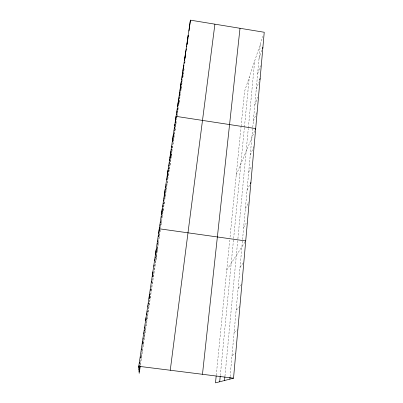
<?xml version="1.0" encoding="UTF-8"?>
<svg xmlns="http://www.w3.org/2000/svg" width="403" height="403" viewBox="0 0 403 403"><rect width="100%" height="100%" fill="white"/><g stroke="black" fill="none" stroke-linecap="round" stroke-linejoin="round"><path stroke-width="0.3" stroke-dasharray="2.02 1.51" d="M230.088 376.644L252.721 127.942M252.777 127.328L260.368 43.862M224.955 376.175L237.841 239.407M237.901 238.793L248.288 128.552M248.349 127.927L254.656 61.004M220.295 375.576L244.399 127.59M244.46 126.98L249.311 77.033M216.24 375.369L229.74 240.037M230.042 237.004L241.019 126.985M241.08 126.386L244.586 91.214L262.882 36.32M155.941 260.429L156.611 254.071M156.727 252.978L157.105 249.422M157.165 248.827L157.397 246.631M170.066 165.175L170.691 160.072M170.761 159.507L171.708 151.8M184.085 69.039L140.365 365.461M184.841 63.236L185.063 61.498M186.388 51.282L186.544 50.063M141.015 356.141L141.196 354.902M141.569 352.413L141.75 351.174M142.586 345.583L142.768 344.338M142.864 343.719L143.141 341.855M144.062 335.639L144.249 334.399M145.543 325.7L145.725 324.455M146.561 318.854L146.742 317.609M165.749 189.853L165.93 188.629M140.017 365.496L147.805 313.071M147.891 312.466L149.881 299.066M149.971 298.457L151.06 291.142M151.15 290.533L155.901 258.54M155.991 257.925L158.077 243.896M158.167 243.291L158.344 242.082M158.706 239.659L159.971 231.136M160.701 226.234L161.88 218.275M162.248 215.796L162.434 214.552M162.525 213.933L163.905 204.628M164.001 204.009L164.369 201.53M164.726 199.107L166.439 187.596M166.53 186.987L167.895 177.794M168.258 175.33L169.079 169.799M169.169 169.184L169.527 166.782M169.618 166.177L169.885 164.374M170.776 158.364L171.048 156.56M171.134 155.961L171.945 150.5M172.308 148.057L172.67 145.614M172.761 144.999L173.673 138.889M173.764 138.279L173.945 137.035M174.318 134.542L175.98 123.338M176.796 117.857L177.516 112.981M177.607 112.377L177.97 109.938M178.796 104.367L179.073 102.503M179.169 101.878L179.536 99.395M179.627 98.77L179.904 96.906M180.816 90.766L181.088 88.942M181.179 88.333L181.541 85.899M181.632 85.29L181.99 82.857M182.816 77.311L183.556 72.328M183.647 71.704L184.02 69.215M259.028 58.601L261.879 50.304M257.653 73.689L260.509 65.659M256.248 89.139L258.832 82.131M254.812 104.961L257.819 97.103M253.336 121.172L256.978 112.064M236.234 174.957L255.205 129.721M250.273 154.817L253.895 146.627M248.686 172.277L251.255 166.797M247.054 190.191L249.805 184.7M245.382 208.573L248.923 202.004M243.664 227.443L246.218 223.101M226.738 270.146L245.397 241.432M240.037 267.325L243.488 262.625M238.118 288.417L241.518 284.437M236.143 310.119L239.901 306.487M234.108 332.455L237.846 329.659M232.017 355.451L235.725 353.552"/><path stroke-width="0.6" d="M142.39 343.986L142.45 341.598M145.861 320.385L146.022 317.65M149.488 294.422L149.16 298.552L149.347 297.313M216.179 375.989L215.494 382.85L233.539 378.19L264.237 32.26L190.418 20.15L138.763 366.302L139.196 373.339L140.274 366.065M152.405 276.816L152.515 275.581M152.626 274.352L152.853 271.894M229.861 379.137L230.032 377.268M224.547 380.513L224.894 376.795M219.695 381.767L220.234 376.195M155.608 255.124L155.775 253.422M155.89 252.288L156.117 250.021M158.485 236.344L158.611 235.151L158.424 236.395M158.797 233.418L159.286 228.783L245.714 240.944M202.477 374.296L240.007 28.286M161.628 214.592L162.273 208.749M165.18 189.264L164.384 196.291L164.59 195.037M167.195 177.32L168.011 170.303M169.875 159.321L169.728 160.57L169.905 159.366M170.026 158.077L170.766 151.845M172.479 141.871L173.446 133.872M174.57 128.512L174.716 127.293M174.942 125.469L175.088 124.255L174.957 125.459M175.24 123.041L176.061 116.361L255.688 128.567L255.205 129.721M177.713 106.478L178.605 99.304M179.914 92.02L179.758 93.264L179.94 92.05M180.07 90.771L181.088 82.67M182.347 75.623L182.116 77.452L182.388 75.603M182.499 74.399L182.73 72.565M182.886 71.346L183.506 66.46M184.569 60.823L185.869 50.642M186.66 46.95L186.821 45.71M186.977 44.476L188.171 35.212M189.012 31.021L190.418 20.15M170.257 370.251L214.91 24.165M138.854 367.738L139.216 365.299M139.488 363.476L139.67 362.257M140.304 357.995L140.486 356.776M141.483 350.076L141.665 348.857M143.115 339.135L143.297 337.921M143.926 333.674L144.108 332.46M144.289 331.246L144.47 330.032M144.742 328.213L144.924 326.999M145.921 320.314L146.103 319.07M146.752 314.718L146.939 313.474M147.125 312.229L147.312 310.985M147.956 306.638L148.143 305.393M148.329 304.149L148.516 302.905M149.533 296.069L149.72 294.825M150.364 290.477L150.551 289.238M151.568 282.402L151.755 281.163M152.772 274.327L152.959 273.088M153.976 266.252L154.163 265.008M154.807 260.66L154.994 259.416M155.18 258.172L155.367 256.933M156.016 252.575L156.198 251.331M156.384 250.087L156.571 248.842M157.22 244.485L157.407 243.241M157.593 241.996L157.775 240.752M159.245 230.909L159.422 229.7M159.603 228.486L159.784 227.277M160.056 225.458L160.238 224.244M160.419 223.03L160.601 221.821M161.23 217.58L161.412 216.366M162.046 212.104L162.228 210.89M162.862 206.623L163.044 205.404M163.225 204.185L163.406 202.971M163.678 201.142L163.86 199.923M164.041 198.704L164.222 197.485M164.862 193.198L165.044 191.974M165.683 187.682L165.87 186.458M166.051 185.229L166.232 184.005M166.872 179.713L167.054 178.489M167.24 177.249L167.426 176.015M167.698 174.161L167.885 172.927M168.071 171.688L168.252 170.454M168.439 169.22L168.62 167.986M168.897 166.132L169.084 164.892M169.265 163.658L169.451 162.424M170.086 158.157L170.268 156.953M170.534 155.15L170.716 153.946M170.892 152.737L171.074 151.533M171.255 150.329L171.431 149.125M171.703 147.317L171.88 146.113M172.509 141.886L172.691 140.672M172.872 139.453L173.053 138.239M173.325 136.416L173.507 135.196M174.141 130.94L174.323 129.726M174.504 128.507L174.685 127.293M175.325 123.001L175.506 121.771M175.693 120.537L175.874 119.308M176.151 117.464L176.333 116.235M176.519 115.001L176.7 113.772M176.882 112.543L177.159 110.699M177.788 106.468L177.97 105.269M178.146 104.065L178.328 102.866M178.594 101.067L178.771 99.868M178.952 98.664L179.128 97.466M179.31 96.267L179.577 94.463M180.574 87.794L180.756 86.574M180.937 85.36L181.118 84.141M181.39 82.318L181.572 81.104M181.753 79.885L181.934 78.671M182.574 74.369L182.755 73.134M183.4 68.812L183.587 67.573M183.768 66.339L183.954 65.105M184.231 63.256L184.413 62.017M184.594 60.813L184.77 59.609M184.952 58.4L185.224 56.591M185.4 55.387L185.582 54.183M186.211 49.962L186.393 48.758M187.027 44.496L187.209 43.267M187.39 42.043L187.571 40.814M187.758 39.585L188.03 37.746M188.216 36.522L188.397 35.293M138.98 369.813L139.534 366.085M139.095 371.702L139.927 366.115M262.489 48.526L262.897 47.342M259.693 79.794L260.121 78.625M250.354 183.602L250.903 182.504M138.763 366.302L233.539 378.19M177.491 108.271L177.34 109.47L177.522 108.266"/></g></svg>
